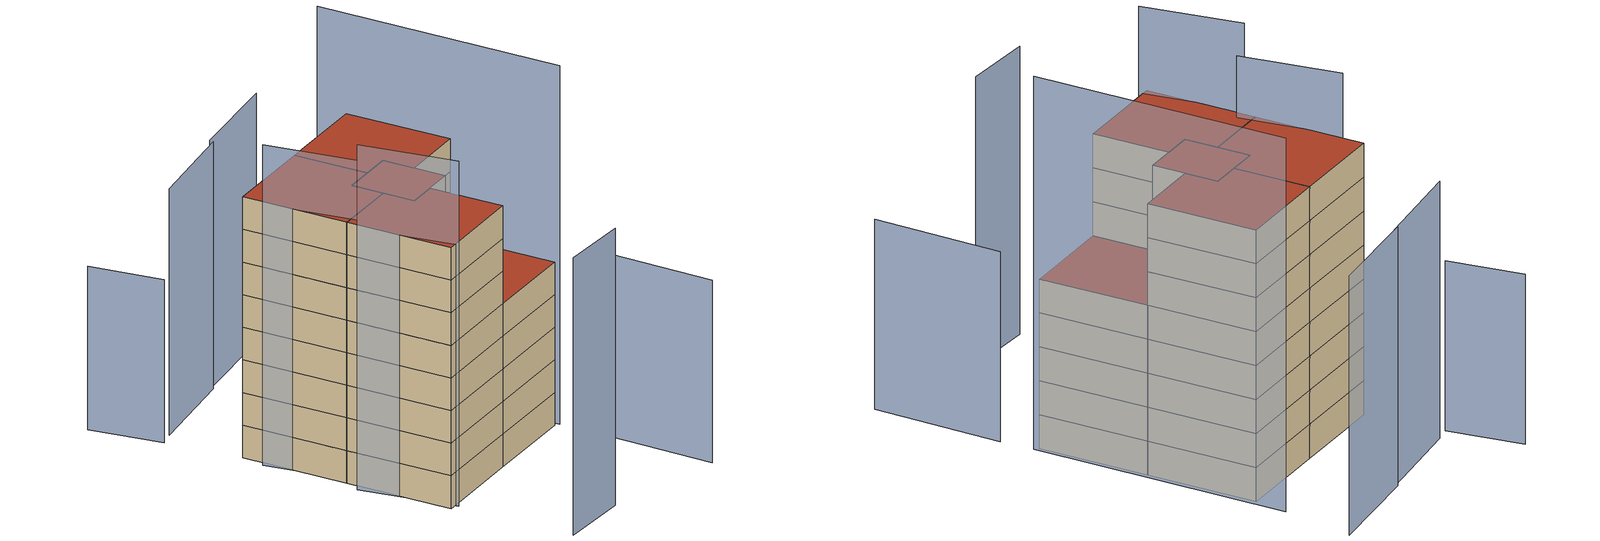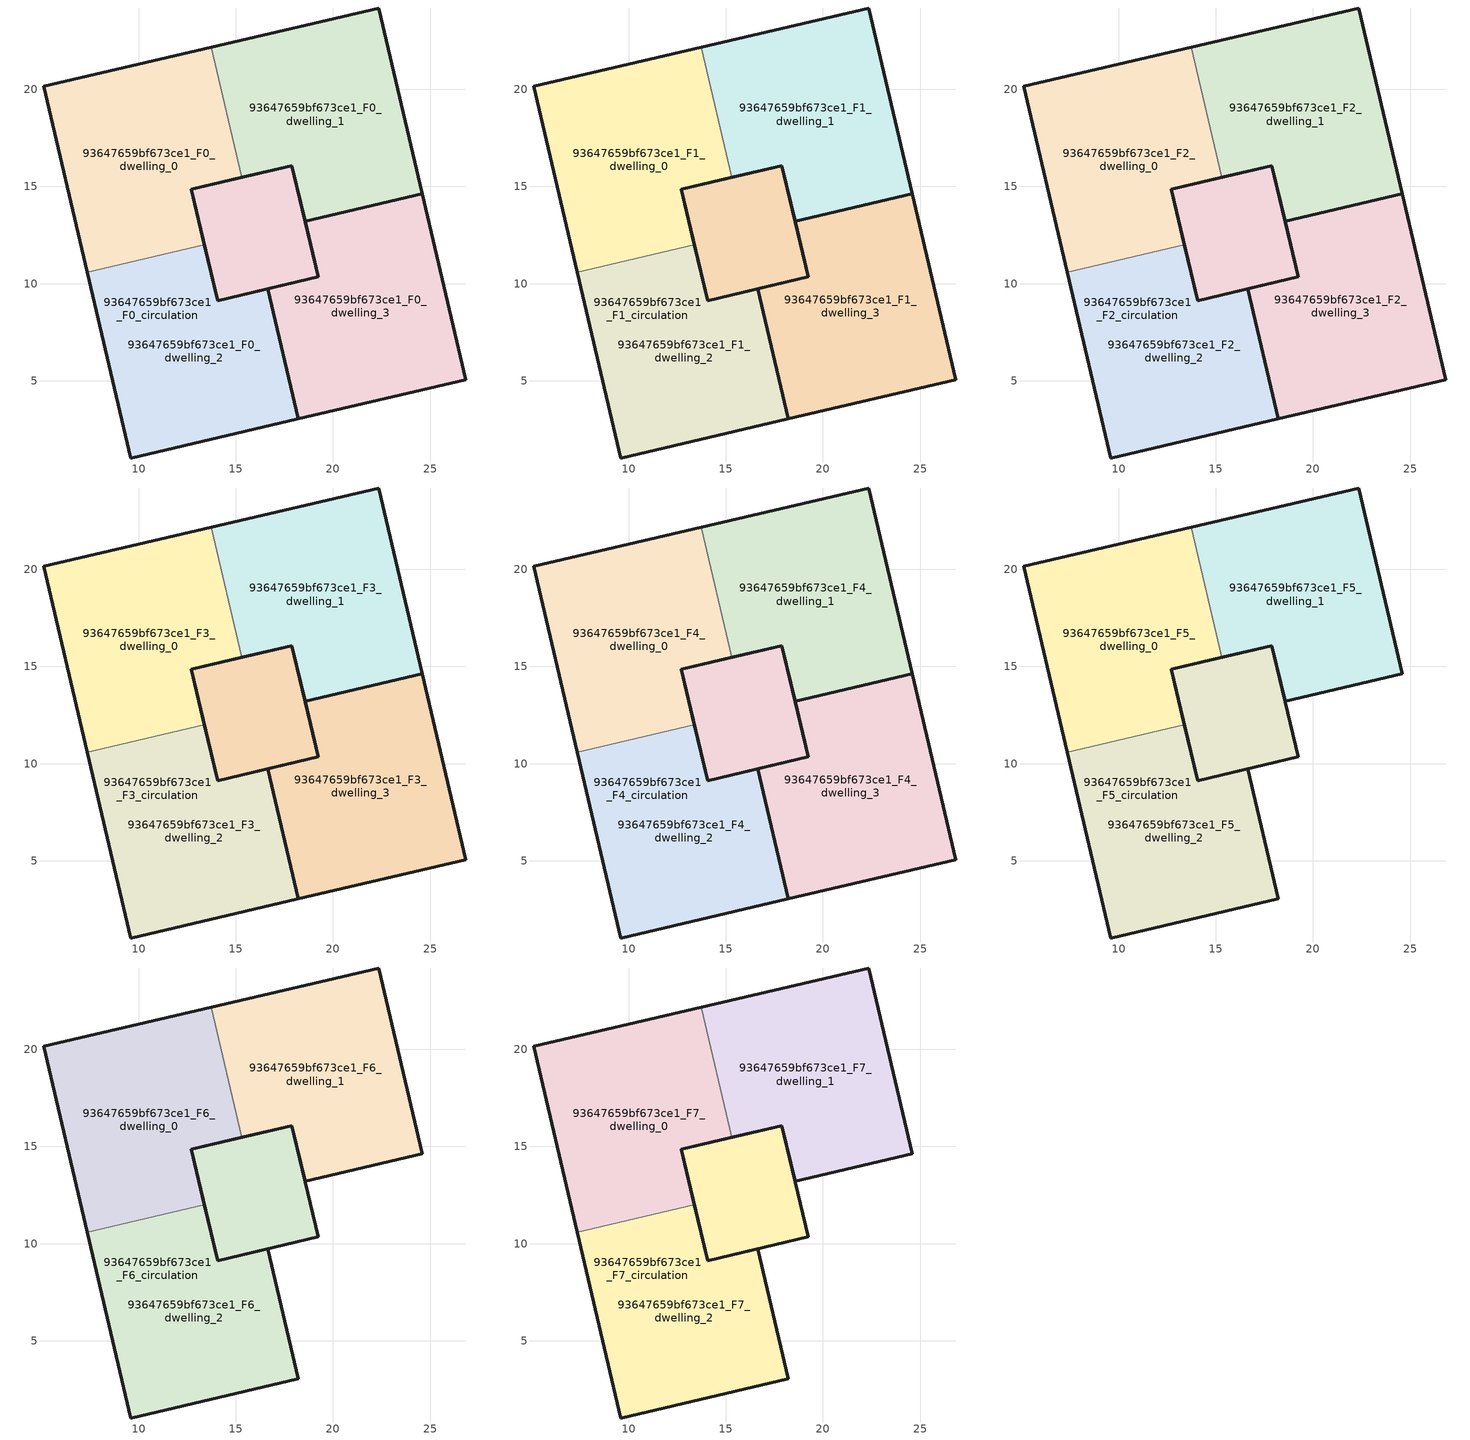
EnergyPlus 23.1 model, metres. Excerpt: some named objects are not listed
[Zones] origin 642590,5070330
93647659bf673ce1_F0_dwelling_0
 floor ground (EU_floor_Construction): 13.74,22.17 15.31,15.47 12.72,14.87 13.39,12 7.35,10.59 5.11,20.15 z0; 17.89,16.08 19.24,10.34 14.06,9.13 13.39,12 12.72,14.87 z0
 wall outside (EU_wall_Construction): 13.74,22.17 5.11,20.15 7.35,10.59 / 13.39,12 12.72,14.87 15.31,15.47 z0:3
 wall to 93647659bf673ce1_F0_dwelling_1 (EU_wall_Construction): 15.31,15.47 13.74,22.17 z0:3
 wall to 93647659bf673ce1_F0_dwelling_2 (EU_wall_Construction): 7.35,10.59 13.39,12 z0:3
93647659bf673ce1_F0_dwelling_1
 floor ground (EU_floor_Construction): 17.89,16.08 18.38,14.02 19.24,10.34 14.06,9.13 12.72,14.87 z0; 22.37,24.19 24.61,14.62 18.57,13.21 18.38,14.02 17.89,16.08 15.31,15.47 13.74,22.17 z0
 wall outside (EU_wall_Construction): 15.31,15.47 17.89,16.08 18.57,13.21 24.61,14.62 22.37,24.19 13.74,22.17 z0:3
93647659bf673ce1_F0_dwelling_2
 floor ground (EU_floor_Construction): 16.65,9.74 18.21,3.04 9.59,1.02 7.35,10.59 13.39,12 14.06,9.13 14.65,9.27 z0; 17.89,16.08 19.24,10.34 16.65,9.74 14.65,9.27 14.06,9.13 13.39,12 12.72,14.87 z0
 wall outside (EU_wall_Construction): 7.35,10.59 9.59,1.02 18.21,3.04 16.65,9.74 14.06,9.13 13.39,12 z0:3
93647659bf673ce1_F0_dwelling_3
 floor ground (EU_floor_Construction): 17.89,16.08 19.24,10.34 16.65,9.74 14.06,9.13 12.72,14.87 z0; 24.61,14.62 26.84,5.06 18.21,3.04 16.65,9.74 19.24,10.34 18.57,13.21 z0
 wall outside (EU_wall_Construction): 18.21,3.04 26.84,5.06 24.61,14.62 18.57,13.21 19.24,10.34 16.65,9.74 18.21,3.04 z0:3
93647659bf673ce1_F0_circulation
 floor ground (EU_floor_Construction): 17.89,16.08 18.38,14.02 18.57,13.21 19.24,10.34 16.65,9.74 14.65,9.27 14.06,9.13 13.39,12 12.72,14.87 15.31,15.47 z0; 13.74,22.17 15.31,15.47 12.72,14.87 13.39,12 7.35,10.59 5.11,20.15 z0; 22.37,24.19 24.61,14.62 18.57,13.21 18.38,14.02 17.89,16.08 15.31,15.47 13.74,22.17 z0; 16.65,9.74 18.21,3.04 9.59,1.02 7.35,10.59 13.39,12 14.06,9.13 14.65,9.27 z0; 24.61,14.62 26.84,5.06 18.21,3.04 16.65,9.74 19.24,10.34 18.57,13.21 z0
 wall outside (EU_wall_Construction): 14.06,9.13 19.24,10.34 17.89,16.08 12.72,14.87 14.06,9.13 z0:3
 roof outside (EU_floor_Construction): 19.24,10.34 18.57,13.21 18.38,14.02 17.89,16.08 15.31,15.47 12.72,14.87 13.39,12 14.06,9.13 14.65,9.27 14.85,9.32 16.65,9.74 z3
93647659bf673ce1_F1_dwelling_0
 floor outside (EU_floor_Construction): 13.74,22.17 15.31,15.47 12.72,14.87 13.39,12 7.35,10.59 5.11,20.15 z3
 floor to 93647659bf673ce1_F0_dwelling_0 (EU_floor_Construction): 17.89,16.08 19.24,10.34 14.06,9.13 13.39,12 12.72,14.87 z3
 wall outside (EU_wall_Construction): 13.74,22.17 5.11,20.15 7.35,10.59 / 13.39,12 12.72,14.87 15.31,15.47 z3:6
 wall to 93647659bf673ce1_F1_dwelling_1 (EU_wall_Construction): 15.31,15.47 13.74,22.17 z3:6
 wall to 93647659bf673ce1_F1_dwelling_2 (EU_wall_Construction): 7.35,10.59 13.39,12 z3:6
93647659bf673ce1_F1_dwelling_1
 floor to 93647659bf673ce1_F0_dwelling_1 (EU_floor_Construction): 19.24,10.34 18.45,13.69 18.24,14.59 17.89,16.08 12.72,14.87 14.06,9.13 z3; 24.61,14.62 22.37,24.19 13.74,22.17 15.31,15.47 17.89,16.08 18.38,14.02 18.57,13.21 z3
 wall outside (EU_wall_Construction): 15.31,15.47 17.89,16.08 18.57,13.21 24.61,14.62 22.37,24.19 13.74,22.17 z3:6
93647659bf673ce1_F1_dwelling_2
 floor to 93647659bf673ce1_F0_dwelling_2 (EU_floor_Construction): 16.65,9.74 18.21,3.04 9.59,1.02 7.35,10.59 13.39,12 14.06,9.13 14.65,9.27 z3; 17.89,16.08 19.24,10.34 16.65,9.74 14.06,9.13 13.39,12 12.72,14.87 z3
 wall outside (EU_wall_Construction): 7.35,10.59 9.59,1.02 18.21,3.04 16.65,9.74 14.06,9.13 13.39,12 z3:6
93647659bf673ce1_F1_dwelling_3
 floor to 93647659bf673ce1_F0_dwelling_3 (EU_floor_Construction): 24.61,14.62 26.84,5.06 18.21,3.04 16.65,9.74 19.24,10.34 18.57,13.21 z3; 17.89,16.08 19.24,10.34 16.65,9.74 14.06,9.13 12.72,14.87 z3
 wall outside (EU_wall_Construction): 18.21,3.04 26.84,5.06 24.61,14.62 18.57,13.21 19.24,10.34 16.65,9.74 18.21,3.04 z3:6
93647659bf673ce1_F1_circulation
 floor outside (EU_floor_Construction): 17.89,16.08 18.38,14.02 18.57,13.21 19.24,10.34 16.65,9.74 14.65,9.27 14.06,9.13 13.39,12 12.72,14.87 15.31,15.47 z3; 16.65,9.74 18.21,3.04 9.59,1.02 7.35,10.59 13.39,12 14.06,9.13 14.65,9.27 z3; 22.37,24.19 24.61,14.62 18.57,13.21 18.38,14.02 17.89,16.08 15.31,15.47 13.74,22.17 z3; 24.61,14.62 26.84,5.06 18.21,3.04 16.65,9.74 19.24,10.34 18.57,13.21 z3
 floor to 93647659bf673ce1_F0_circulation (EU_floor_Construction): 13.74,22.17 15.31,15.47 12.72,14.87 13.39,12 7.35,10.59 5.11,20.15 z3
 wall outside (EU_wall_Construction): 14.06,9.13 19.24,10.34 17.89,16.08 12.72,14.87 14.06,9.13 z3:6
 roof outside (EU_floor_Construction): 19.24,10.34 18.57,13.21 18.38,14.02 17.89,16.08 15.31,15.47 12.72,14.87 13.39,12 14.06,9.13 14.65,9.27 14.85,9.32 16.65,9.74 z6
93647659bf673ce1_F2_dwelling_0
 floor outside (EU_floor_Construction): 13.74,22.17 15.31,15.47 12.72,14.87 13.39,12 7.35,10.59 5.11,20.15 z6
 floor to 93647659bf673ce1_F1_dwelling_0 (EU_floor_Construction): 17.89,16.08 19.24,10.34 14.06,9.13 13.39,12 12.72,14.87 z6
 wall outside (EU_wall_Construction): 13.74,22.17 5.11,20.15 7.35,10.59 / 13.39,12 12.72,14.87 15.31,15.47 z6:9
 wall to 93647659bf673ce1_F2_dwelling_1 (EU_wall_Construction): 15.31,15.47 13.74,22.17 z6:9
 wall to 93647659bf673ce1_F2_dwelling_2 (EU_wall_Construction): 7.35,10.59 13.39,12 z6:9
93647659bf673ce1_F2_dwelling_1
 floor to 93647659bf673ce1_F1_dwelling_1 (EU_floor_Construction): 19.24,10.34 18.45,13.69 18.24,14.59 17.89,16.08 12.72,14.87 14.06,9.13 z6; 24.61,14.62 22.37,24.19 13.74,22.17 15.31,15.47 17.89,16.08 18.38,14.02 18.57,13.21 z6
 wall outside (EU_wall_Construction): 15.31,15.47 17.89,16.08 18.57,13.21 24.61,14.62 22.37,24.19 13.74,22.17 z6:9
93647659bf673ce1_F2_dwelling_2
 floor to 93647659bf673ce1_F1_dwelling_2 (EU_floor_Construction): 16.65,9.74 18.21,3.04 9.59,1.02 7.35,10.59 13.39,12 14.06,9.13 14.65,9.27 z6; 17.89,16.08 19.24,10.34 16.65,9.74 14.06,9.13 13.39,12 12.72,14.87 z6
 wall outside (EU_wall_Construction): 7.35,10.59 9.59,1.02 18.21,3.04 16.65,9.74 14.06,9.13 13.39,12 z6:9
93647659bf673ce1_F2_dwelling_3
 floor to 93647659bf673ce1_F1_dwelling_3 (EU_floor_Construction): 24.61,14.62 26.84,5.06 18.21,3.04 16.65,9.74 19.24,10.34 18.57,13.21 z6; 17.89,16.08 19.24,10.34 16.65,9.74 14.06,9.13 12.72,14.87 z6
 wall outside (EU_wall_Construction): 18.21,3.04 26.84,5.06 24.61,14.62 18.57,13.21 19.24,10.34 16.65,9.74 18.21,3.04 z6:9
93647659bf673ce1_F2_circulation
 floor outside (EU_floor_Construction): 17.89,16.08 18.38,14.02 18.57,13.21 19.24,10.34 16.65,9.74 14.65,9.27 14.06,9.13 13.39,12 12.72,14.87 15.31,15.47 z6; 16.65,9.74 18.21,3.04 9.59,1.02 7.35,10.59 13.39,12 14.06,9.13 14.65,9.27 z6; 22.37,24.19 24.61,14.62 18.57,13.21 18.38,14.02 17.89,16.08 15.31,15.47 13.74,22.17 z6; 24.61,14.62 26.84,5.06 18.21,3.04 16.65,9.74 19.24,10.34 18.57,13.21 z6
 floor to 93647659bf673ce1_F1_circulation (EU_floor_Construction): 13.74,22.17 15.31,15.47 12.72,14.87 13.39,12 7.35,10.59 5.11,20.15 z6
 wall outside (EU_wall_Construction): 14.06,9.13 19.24,10.34 17.89,16.08 12.72,14.87 14.06,9.13 z6:9
 roof outside (EU_floor_Construction): 19.24,10.34 18.57,13.21 18.38,14.02 17.89,16.08 15.31,15.47 12.72,14.87 13.39,12 14.06,9.13 14.65,9.27 14.85,9.32 16.65,9.74 z9
93647659bf673ce1_F3_dwelling_0
 floor outside (EU_floor_Construction): 13.74,22.17 15.31,15.47 12.72,14.87 13.39,12 7.35,10.59 5.11,20.15 z9
 floor to 93647659bf673ce1_F2_dwelling_0 (EU_floor_Construction): 17.89,16.08 19.24,10.34 14.06,9.13 13.39,12 12.72,14.87 z9
 wall outside (EU_wall_Construction): 13.74,22.17 5.11,20.15 7.35,10.59 / 13.39,12 12.72,14.87 15.31,15.47 z9:12
 wall to 93647659bf673ce1_F3_dwelling_1 (EU_wall_Construction): 15.31,15.47 13.74,22.17 z9:12
 wall to 93647659bf673ce1_F3_dwelling_2 (EU_wall_Construction): 7.35,10.59 13.39,12 z9:12
93647659bf673ce1_F3_dwelling_1
 floor to 93647659bf673ce1_F2_dwelling_1 (EU_floor_Construction): 19.24,10.34 18.45,13.69 18.24,14.59 17.89,16.08 12.72,14.87 14.06,9.13 z9; 24.61,14.62 22.37,24.19 13.74,22.17 15.31,15.47 17.89,16.08 18.38,14.02 18.57,13.21 z9
 wall outside (EU_wall_Construction): 15.31,15.47 17.89,16.08 18.57,13.21 24.61,14.62 22.37,24.19 13.74,22.17 z9:12
93647659bf673ce1_F3_dwelling_2
 floor to 93647659bf673ce1_F2_dwelling_2 (EU_floor_Construction): 16.65,9.74 18.21,3.04 9.59,1.02 7.35,10.59 13.39,12 14.06,9.13 14.65,9.27 z9; 17.89,16.08 19.24,10.34 16.65,9.74 14.06,9.13 13.39,12 12.72,14.87 z9
 wall outside (EU_wall_Construction): 7.35,10.59 9.59,1.02 18.21,3.04 16.65,9.74 14.06,9.13 13.39,12 z9:12
93647659bf673ce1_F3_dwelling_3
 floor to 93647659bf673ce1_F2_dwelling_3 (EU_floor_Construction): 24.61,14.62 26.84,5.06 18.21,3.04 16.65,9.74 19.24,10.34 18.57,13.21 z9; 17.89,16.08 19.24,10.34 16.65,9.74 14.06,9.13 12.72,14.87 z9
 wall outside (EU_wall_Construction): 18.21,3.04 26.84,5.06 24.61,14.62 18.57,13.21 19.24,10.34 16.65,9.74 18.21,3.04 z9:12
93647659bf673ce1_F3_circulation
 floor outside (EU_floor_Construction): 17.89,16.08 18.38,14.02 18.57,13.21 19.24,10.34 16.65,9.74 14.65,9.27 14.06,9.13 13.39,12 12.72,14.87 15.31,15.47 z9; 16.65,9.74 18.21,3.04 9.59,1.02 7.35,10.59 13.39,12 14.06,9.13 14.65,9.27 z9; 22.37,24.19 24.61,14.62 18.57,13.21 18.38,14.02 17.89,16.08 15.31,15.47 13.74,22.17 z9; 24.61,14.62 26.84,5.06 18.21,3.04 16.65,9.74 19.24,10.34 18.57,13.21 z9
 floor to 93647659bf673ce1_F2_circulation (EU_floor_Construction): 13.74,22.17 15.31,15.47 12.72,14.87 13.39,12 7.35,10.59 5.11,20.15 z9
 wall outside (EU_wall_Construction): 14.06,9.13 19.24,10.34 17.89,16.08 12.72,14.87 14.06,9.13 z9:12
 roof outside (EU_floor_Construction): 19.24,10.34 18.57,13.21 18.38,14.02 17.89,16.08 15.31,15.47 12.72,14.87 13.39,12 14.06,9.13 14.65,9.27 14.85,9.32 16.65,9.74 z12
93647659bf673ce1_F4_dwelling_0
 floor outside (EU_floor_Construction): 13.74,22.17 15.31,15.47 12.72,14.87 13.39,12 7.35,10.59 5.11,20.15 z12
 floor to 93647659bf673ce1_F3_dwelling_0 (EU_floor_Construction): 17.89,16.08 19.24,10.34 14.06,9.13 13.39,12 12.72,14.87 z12
 wall outside (EU_wall_Construction): 13.74,22.17 5.11,20.15 7.35,10.59 / 13.39,12 12.72,14.87 15.31,15.47 z12:15
 wall to 93647659bf673ce1_F4_dwelling_1 (EU_wall_Construction): 15.31,15.47 13.74,22.17 z12:15
 wall to 93647659bf673ce1_F4_dwelling_2 (EU_wall_Construction): 7.35,10.59 13.39,12 z12:15
93647659bf673ce1_F4_dwelling_1
 floor to 93647659bf673ce1_F3_dwelling_1 (EU_floor_Construction): 19.24,10.34 18.45,13.69 18.24,14.59 17.89,16.08 12.72,14.87 14.06,9.13 z12; 24.61,14.62 22.37,24.19 13.74,22.17 15.31,15.47 17.89,16.08 18.38,14.02 18.57,13.21 z12
 wall outside (EU_wall_Construction): 15.31,15.47 17.89,16.08 18.57,13.21 24.61,14.62 22.37,24.19 13.74,22.17 z12:15
93647659bf673ce1_F4_dwelling_2
 floor to 93647659bf673ce1_F3_dwelling_2 (EU_floor_Construction): 16.65,9.74 18.21,3.04 9.59,1.02 7.35,10.59 13.39,12 14.06,9.13 14.65,9.27 z12; 17.89,16.08 19.24,10.34 16.65,9.74 14.06,9.13 13.39,12 12.72,14.87 z12
 wall outside (EU_wall_Construction): 7.35,10.59 9.59,1.02 18.21,3.04 16.65,9.74 14.06,9.13 13.39,12 z12:15
93647659bf673ce1_F4_dwelling_3
 floor to 93647659bf673ce1_F3_dwelling_3 (EU_floor_Construction): 24.61,14.62 26.84,5.06 18.21,3.04 16.65,9.74 19.24,10.34 18.57,13.21 z12; 17.89,16.08 19.24,10.34 16.65,9.74 14.06,9.13 12.72,14.87 z12
 wall outside (EU_wall_Construction): 18.21,3.04 26.84,5.06 24.61,14.62 18.57,13.21 19.24,10.34 16.65,9.74 18.21,3.04 z12:15
 roof outside (EU_roof_Construction): 26.84,5.06 24.61,14.62 18.57,13.21 19.24,10.34 16.65,9.74 18.21,3.04 z15; 19.24,10.34 17.89,16.08 12.72,14.87 14.06,9.13 16.65,9.74 z15
93647659bf673ce1_F4_circulation
 floor outside (EU_floor_Construction): 17.89,16.08 18.38,14.02 18.57,13.21 19.24,10.34 16.65,9.74 14.65,9.27 14.06,9.13 13.39,12 12.72,14.87 15.31,15.47 z12; 16.65,9.74 18.21,3.04 9.59,1.02 7.35,10.59 13.39,12 14.06,9.13 14.65,9.27 z12; 22.37,24.19 24.61,14.62 18.57,13.21 18.38,14.02 17.89,16.08 15.31,15.47 13.74,22.17 z12; 24.61,14.62 26.84,5.06 18.21,3.04 16.65,9.74 19.24,10.34 18.57,13.21 z12
 floor to 93647659bf673ce1_F3_circulation (EU_floor_Construction): 13.74,22.17 15.31,15.47 12.72,14.87 13.39,12 7.35,10.59 5.11,20.15 z12
 wall outside (EU_wall_Construction): 14.06,9.13 19.24,10.34 17.89,16.08 12.72,14.87 14.06,9.13 z12:15
 roof outside (EU_floor_Construction): 19.24,10.34 18.57,13.21 18.38,14.02 17.89,16.08 15.31,15.47 12.72,14.87 13.39,12 14.06,9.13 14.65,9.27 14.85,9.32 16.65,9.74 z15; 26.84,5.06 24.61,14.62 18.57,13.21 19.24,10.34 16.65,9.74 18.21,3.04 z15
93647659bf673ce1_F5_dwelling_0
 floor outside (EU_floor_Construction): 13.74,22.17 15.31,15.47 12.72,14.87 13.39,12 7.35,10.59 5.11,20.15 z15
 floor to 93647659bf673ce1_F4_dwelling_0 (EU_floor_Construction): 17.89,16.08 19.24,10.34 14.06,9.13 13.39,12 12.72,14.87 z15
 wall outside (EU_wall_Construction): 13.74,22.17 5.11,20.15 7.35,10.59 / 13.39,12 12.72,14.87 15.31,15.47 z15:18
 wall to 93647659bf673ce1_F5_dwelling_1 (EU_wall_Construction): 15.31,15.47 13.74,22.17 z15:18
 wall to 93647659bf673ce1_F5_dwelling_2 (EU_wall_Construction): 7.35,10.59 13.39,12 z15:18
93647659bf673ce1_F5_dwelling_1
 floor to 93647659bf673ce1_F4_dwelling_1 (EU_floor_Construction): 19.24,10.34 18.45,13.69 18.24,14.59 17.89,16.08 12.72,14.87 14.06,9.13 z15; 24.61,14.62 22.37,24.19 13.74,22.17 15.31,15.47 17.89,16.08 18.38,14.02 18.57,13.21 z15
 wall outside (EU_wall_Construction): 15.31,15.47 17.89,16.08 18.57,13.21 24.61,14.62 22.37,24.19 13.74,22.17 z15:18
93647659bf673ce1_F5_dwelling_2
 floor to 93647659bf673ce1_F4_dwelling_2 (EU_floor_Construction): 16.65,9.74 18.21,3.04 9.59,1.02 7.35,10.59 13.39,12 14.06,9.13 14.65,9.27 z15; 17.89,16.08 19.24,10.34 16.65,9.74 14.06,9.13 13.39,12 12.72,14.87 z15
 wall outside (EU_wall_Construction): 7.35,10.59 9.59,1.02 18.21,3.04 16.65,9.74 14.06,9.13 13.39,12 z15:18
93647659bf673ce1_F5_circulation
 floor outside (EU_floor_Construction): 17.89,16.08 18.38,14.02 18.57,13.21 19.24,10.34 16.65,9.74 14.65,9.27 14.06,9.13 13.39,12 12.72,14.87 15.31,15.47 z15; 16.65,9.74 18.21,3.04 9.59,1.02 7.35,10.59 13.39,12 14.06,9.13 14.65,9.27 z15; 22.37,24.19 24.61,14.62 18.57,13.21 18.38,14.02 17.89,16.08 15.31,15.47 13.74,22.17 z15
 floor to 93647659bf673ce1_F4_circulation (EU_floor_Construction): 13.74,22.17 15.31,15.47 12.72,14.87 13.39,12 7.35,10.59 5.11,20.15 z15
 wall outside (EU_wall_Construction): 14.06,9.13 19.24,10.34 17.89,16.08 12.72,14.87 14.06,9.13 z15:18
 roof outside (EU_floor_Construction): 19.24,10.34 18.57,13.21 18.38,14.02 17.89,16.08 15.31,15.47 12.72,14.87 13.39,12 14.06,9.13 14.65,9.27 14.85,9.32 16.65,9.74 z18; 18.21,3.04 16.65,9.74 14.85,9.32 14.65,9.27 14.06,9.13 13.39,12 7.35,10.59 9.59,1.02 z18
93647659bf673ce1_F6_dwelling_0
 floor outside (EU_floor_Construction): 13.74,22.17 15.31,15.47 12.72,14.87 13.39,12 7.35,10.59 5.11,20.15 z18
 floor to 93647659bf673ce1_F5_dwelling_0 (EU_floor_Construction): 17.89,16.08 19.24,10.34 14.06,9.13 13.39,12 12.72,14.87 z18
 wall outside (EU_wall_Construction): 13.74,22.17 5.11,20.15 7.35,10.59 / 13.39,12 12.72,14.87 15.31,15.47 z18:21
 wall to 93647659bf673ce1_F6_dwelling_1 (EU_wall_Construction): 15.31,15.47 13.74,22.17 z18:21
 wall to 93647659bf673ce1_F6_dwelling_2 (EU_wall_Construction): 7.35,10.59 13.39,12 z18:21
93647659bf673ce1_F6_dwelling_1
 floor to 93647659bf673ce1_F5_dwelling_1 (EU_floor_Construction): 19.24,10.34 18.45,13.69 18.24,14.59 17.89,16.08 12.72,14.87 14.06,9.13 z18; 24.61,14.62 22.37,24.19 13.74,22.17 15.31,15.47 17.89,16.08 18.38,14.02 18.57,13.21 z18
 wall outside (EU_wall_Construction): 15.31,15.47 17.89,16.08 18.57,13.21 24.61,14.62 22.37,24.19 13.74,22.17 z18:21
93647659bf673ce1_F6_dwelling_2
 floor to 93647659bf673ce1_F5_dwelling_2 (EU_floor_Construction): 16.65,9.74 18.21,3.04 9.59,1.02 7.35,10.59 13.39,12 14.06,9.13 14.65,9.27 z18; 17.89,16.08 19.24,10.34 16.65,9.74 14.06,9.13 13.39,12 12.72,14.87 z18
 wall outside (EU_wall_Construction): 7.35,10.59 9.59,1.02 18.21,3.04 16.65,9.74 14.06,9.13 13.39,12 z18:21
93647659bf673ce1_F6_circulation
 floor outside (EU_floor_Construction): 17.89,16.08 18.38,14.02 18.57,13.21 19.24,10.34 16.65,9.74 14.65,9.27 14.06,9.13 13.39,12 12.72,14.87 15.31,15.47 z18; 16.65,9.74 18.21,3.04 9.59,1.02 7.35,10.59 13.39,12 14.06,9.13 14.65,9.27 z18; 22.37,24.19 24.61,14.62 18.57,13.21 18.38,14.02 17.89,16.08 15.31,15.47 13.74,22.17 z18
 floor to 93647659bf673ce1_F5_circulation (EU_floor_Construction): 13.74,22.17 15.31,15.47 12.72,14.87 13.39,12 7.35,10.59 5.11,20.15 z18
 wall outside (EU_wall_Construction): 14.06,9.13 19.24,10.34 17.89,16.08 12.72,14.87 14.06,9.13 z18:21
 roof outside (EU_floor_Construction): 19.24,10.34 18.57,13.21 18.38,14.02 17.89,16.08 15.31,15.47 12.72,14.87 13.39,12 14.06,9.13 14.65,9.27 14.85,9.32 16.65,9.74 z21; 18.21,3.04 16.65,9.74 14.85,9.32 14.65,9.27 14.06,9.13 13.39,12 7.35,10.59 9.59,1.02 z21
93647659bf673ce1_F7_dwelling_0
 floor outside (EU_floor_Construction): 13.74,22.17 15.31,15.47 12.72,14.87 13.39,12 7.35,10.59 5.11,20.15 z21
 floor to 93647659bf673ce1_F6_dwelling_0 (EU_floor_Construction): 17.89,16.08 19.24,10.34 14.06,9.13 13.39,12 12.72,14.87 z21
 wall outside (EU_wall_Construction): 13.74,22.17 5.11,20.15 7.35,10.59 / 13.39,12 12.72,14.87 15.31,15.47 z21:24
 wall to 93647659bf673ce1_F7_dwelling_1 (EU_wall_Construction): 15.31,15.47 13.74,22.17 z21:24
 wall to 93647659bf673ce1_F7_dwelling_2 (EU_wall_Construction): 7.35,10.59 13.39,12 z21:24
 roof outside (EU_roof_Construction): 19.24,10.34 17.89,16.08 12.72,14.87 13.39,12 14.06,9.13 z24; 13.39,12 12.72,14.87 15.31,15.47 13.74,22.17 5.11,20.15 7.35,10.59 z24
93647659bf673ce1_F7_dwelling_1
 floor to 93647659bf673ce1_F6_dwelling_1 (EU_floor_Construction): 19.24,10.34 18.45,13.69 18.24,14.59 17.89,16.08 12.72,14.87 14.06,9.13 z21; 24.61,14.62 22.37,24.19 13.74,22.17 15.31,15.47 17.89,16.08 18.38,14.02 18.57,13.21 z21
 wall outside (EU_wall_Construction): 15.31,15.47 17.89,16.08 18.57,13.21 24.61,14.62 22.37,24.19 13.74,22.17 z21:24
 roof outside (EU_roof_Construction): 24.61,14.62 22.37,24.19 13.74,22.17 15.31,15.47 17.89,16.08 18.38,14.02 18.57,13.21 z24; 19.24,10.34 18.38,14.02 17.89,16.08 12.72,14.87 14.06,9.13 z24
93647659bf673ce1_F7_dwelling_2
 floor to 93647659bf673ce1_F6_dwelling_2 (EU_floor_Construction): 16.65,9.74 18.21,3.04 9.59,1.02 7.35,10.59 13.39,12 14.06,9.13 14.65,9.27 z21; 17.89,16.08 19.24,10.34 16.65,9.74 14.06,9.13 13.39,12 12.72,14.87 z21
 wall outside (EU_wall_Construction): 7.35,10.59 9.59,1.02 18.21,3.04 16.65,9.74 14.06,9.13 13.39,12 z21:24
 roof outside (EU_roof_Construction): 19.24,10.34 17.89,16.08 12.72,14.87 13.39,12 14.06,9.13 14.65,9.27 16.65,9.74 z24; 18.21,3.04 16.65,9.74 14.65,9.27 14.06,9.13 13.39,12 7.35,10.59 9.59,1.02 z24
93647659bf673ce1_F7_circulation
 floor outside (EU_floor_Construction): 17.89,16.08 18.38,14.02 18.57,13.21 19.24,10.34 16.65,9.74 14.65,9.27 14.06,9.13 13.39,12 12.72,14.87 15.31,15.47 z21; 16.65,9.74 18.21,3.04 9.59,1.02 7.35,10.59 13.39,12 14.06,9.13 14.65,9.27 z21; 22.37,24.19 24.61,14.62 18.57,13.21 18.38,14.02 17.89,16.08 15.31,15.47 13.74,22.17 z21
 floor to 93647659bf673ce1_F6_circulation (EU_floor_Construction): 13.74,22.17 15.31,15.47 12.72,14.87 13.39,12 7.35,10.59 5.11,20.15 z21
 wall outside (EU_wall_Construction): 14.06,9.13 19.24,10.34 17.89,16.08 12.72,14.87 14.06,9.13 z21:24
 roof outside (EU_roof_Construction): 19.24,10.34 18.57,13.21 18.38,14.02 17.89,16.08 15.31,15.47 12.72,14.87 13.39,12 14.06,9.13 14.65,9.27 14.85,9.32 16.65,9.74 z24; 13.39,12 12.72,14.87 15.31,15.47 13.74,22.17 5.11,20.15 7.35,10.59 z24; 24.61,14.62 22.37,24.19 13.74,22.17 15.31,15.47 17.89,16.08 18.38,14.02 18.57,13.21 z24; 18.21,3.04 16.65,9.74 14.85,9.32 14.65,9.27 14.06,9.13 13.39,12 7.35,10.59 9.59,1.02 z24
shading: 30.32,-9.31 27.97,1.96 z0:16.8; 12.67,-9.76 19.09,-8.63 z0:25.5; 7.06,9.15 10.35,0.88 z0:31.7; 5.17,17.96 8.45,9.59 z0:29.5; 0.47,33.17 2.9,26.85 z0:15; 13.06,30.55 4.19,27.44 z0:22.7; 21.88,33.7 12.78,30.67 z0:22.9; 27.23,4.84 22.13,27.14 z0:33
[Building]
EU S2 Campaign: North Axis=0; Terrain=City; Solar Distribution=FullExterior
[Site:Location]
Lyon-Bron: Latitude=45.75; Longitude=5; Time Zone=1; Elevation=198
[SizingPeriod:WeatherFileDays]
AnnualSizingPeriod: Begin Month=1; Begin Day of Month=1; End Month=12; End Day of Month=31; Day of Week for Start Day=Monday; Use Weather File Daylight Saving Period=No; Use Weather File Rain and Snow Indicators=No
[MATERIAL]
EU_InternalMass_Material: Roughness=MediumRough; Thickness=0.1; Conductivity=1; Density=1800; Specific Heat=900; Thermal Absorptance=0.9; Solar Absorptance=0.7; Visible Absorptance=0.7
[MATERIAL:NOMASS] Roughness=MediumRough; Thermal Absorptance=0.9; Solar Absorptance=0.7; Visible Absorptance=0.7
Name | Thermal Resistance
EU_wall_NoMass | 0.776494
EU_roof_NoMass | 0.486893
EU_floor_NoMass | 0.421597
[CONSTRUCTION]
EU_wall_Construction: EU_wall_NoMass
EU_roof_Construction: EU_roof_NoMass
EU_floor_Construction: EU_floor_NoMass
EU_InternalMass_Construction: EU_InternalMass_Material
[ZONE] Type=1; Multiplier=1; Ceiling Height=autocalculate; Floor Area=autocalculate; Part of Total Floor Area=Yes
Name | Volume
93647659bf673ce1_F0_dwelling_0; 93647659bf673ce1_F1_dwelling_0; 93647659bf673ce1_F2_dwelling_0; 93647659bf673ce1_F3_dwelling_0; 93647659bf673ce1_F4_dwelling_0; 93647659bf673ce1_F5_dwelling_0; 93647659bf673ce1_F6_dwelling_0; 93647659bf673ce1_F7_dwelling_0 | 331.51
93647659bf673ce1_F0_dwelling_1; 93647659bf673ce1_F1_dwelling_1; 93647659bf673ce1_F2_dwelling_1; 93647659bf673ce1_F3_dwelling_1; 93647659bf673ce1_F4_dwelling_1; 93647659bf673ce1_F5_dwelling_1; 93647659bf673ce1_F6_dwelling_1; 93647659bf673ce1_F7_dwelling_1; 93647659bf673ce1_F1_dwelling_2; 93647659bf673ce1_F2_dwelling_2; 93647659bf673ce1_F3_dwelling_2; 93647659bf673ce1_F4_dwelling_2; 93647659bf673ce1_F5_dwelling_2; 93647659bf673ce1_F6_dwelling_2; 93647659bf673ce1_F7_dwelling_2 | 331.507
93647659bf673ce1_F0_dwelling_2 | 331.508
93647659bf673ce1_F0_dwelling_3; 93647659bf673ce1_F1_dwelling_3; 93647659bf673ce1_F2_dwelling_3; 93647659bf673ce1_F3_dwelling_3; 93647659bf673ce1_F4_dwelling_3 | 331.505
93647659bf673ce1_F0_circulation; 93647659bf673ce1_F1_circulation; 93647659bf673ce1_F2_circulation; 93647659bf673ce1_F3_circulation; 93647659bf673ce1_F4_circulation | 1044.12
93647659bf673ce1_F5_circulation; 93647659bf673ce1_F6_circulation; 93647659bf673ce1_F7_circulation | 806.58
[INTERNALMASS] Construction=EU_InternalMass_Construction
Name | Zone or ZoneList | Surface Area
93647659bf673ce1_F0_dwelling_0_EU_InternalMass | 93647659bf673ce1_F0_dwelling_0 | 79.1791
93647659bf673ce1_F0_dwelling_1_EU_InternalMass | 93647659bf673ce1_F0_dwelling_1 | 79.1791
93647659bf673ce1_F0_dwelling_2_EU_InternalMass | 93647659bf673ce1_F0_dwelling_2 | 79.1791
93647659bf673ce1_F0_dwelling_3_EU_InternalMass | 93647659bf673ce1_F0_dwelling_3 | 79.1791
93647659bf673ce1_F1_dwelling_0_EU_InternalMass | 93647659bf673ce1_F1_dwelling_0 | 79.1791
93647659bf673ce1_F1_dwelling_1_EU_InternalMass | 93647659bf673ce1_F1_dwelling_1 | 79.1791
93647659bf673ce1_F1_dwelling_2_EU_InternalMass | 93647659bf673ce1_F1_dwelling_2 | 79.1791
93647659bf673ce1_F1_dwelling_3_EU_InternalMass | 93647659bf673ce1_F1_dwelling_3 | 79.1791
93647659bf673ce1_F2_dwelling_0_EU_InternalMass | 93647659bf673ce1_F2_dwelling_0 | 79.1791
93647659bf673ce1_F2_dwelling_1_EU_InternalMass | 93647659bf673ce1_F2_dwelling_1 | 79.1791
93647659bf673ce1_F2_dwelling_2_EU_InternalMass | 93647659bf673ce1_F2_dwelling_2 | 79.1791
93647659bf673ce1_F2_dwelling_3_EU_InternalMass | 93647659bf673ce1_F2_dwelling_3 | 79.1791
93647659bf673ce1_F3_dwelling_0_EU_InternalMass | 93647659bf673ce1_F3_dwelling_0 | 79.1791
93647659bf673ce1_F3_dwelling_1_EU_InternalMass | 93647659bf673ce1_F3_dwelling_1 | 79.1791
93647659bf673ce1_F3_dwelling_2_EU_InternalMass | 93647659bf673ce1_F3_dwelling_2 | 79.1791
93647659bf673ce1_F3_dwelling_3_EU_InternalMass | 93647659bf673ce1_F3_dwelling_3 | 79.1791
93647659bf673ce1_F4_dwelling_0_EU_InternalMass | 93647659bf673ce1_F4_dwelling_0 | 79.1791
93647659bf673ce1_F4_dwelling_1_EU_InternalMass | 93647659bf673ce1_F4_dwelling_1 | 79.1791
93647659bf673ce1_F4_dwelling_2_EU_InternalMass | 93647659bf673ce1_F4_dwelling_2 | 79.1791
93647659bf673ce1_F4_dwelling_3_EU_InternalMass | 93647659bf673ce1_F4_dwelling_3 | 79.1791
93647659bf673ce1_F5_dwelling_0_EU_InternalMass | 93647659bf673ce1_F5_dwelling_0 | 158.358
93647659bf673ce1_F5_dwelling_1_EU_InternalMass | 93647659bf673ce1_F5_dwelling_1 | 79.1791
93647659bf673ce1_F5_dwelling_2_EU_InternalMass | 93647659bf673ce1_F5_dwelling_2 | 79.1791
93647659bf673ce1_F6_dwelling_0_EU_InternalMass | 93647659bf673ce1_F6_dwelling_0 | 158.358
93647659bf673ce1_F6_dwelling_1_EU_InternalMass | 93647659bf673ce1_F6_dwelling_1 | 79.1791
93647659bf673ce1_F6_dwelling_2_EU_InternalMass | 93647659bf673ce1_F6_dwelling_2 | 79.1791
93647659bf673ce1_F7_dwelling_0_EU_InternalMass | 93647659bf673ce1_F7_dwelling_0 | 158.358
93647659bf673ce1_F7_dwelling_1_EU_InternalMass | 93647659bf673ce1_F7_dwelling_1 | 79.1791
93647659bf673ce1_F7_dwelling_2_EU_InternalMass | 93647659bf673ce1_F7_dwelling_2 | 79.1791
[OTHEREQUIPMENT] Fuel Type=Electricity; Design Level Calculation Method=Watts/Area; Power per Zone Floor Area=1; Fraction Latent=0; Fraction Radiant=0; Fraction Lost=0; Carbon Dioxide Generation Rate=0; EndUse Subcategory=EU_Step8_InternalGains
Name | Zone or ZoneList or Space or SpaceList | Schedule
EU_Step8_InternalGain_93647659bf673ce1_F0_dwelling_0_f000 | 93647659bf673ce1_F0_dwelling_0 | EU_Step8_GainSchedule_93647659bf673ce1_F0_dwelling_0_f000
EU_Step8_InternalGain_93647659bf673ce1_F0_dwelling_1_f000 | 93647659bf673ce1_F0_dwelling_1 | EU_Step8_GainSchedule_93647659bf673ce1_F0_dwelling_1_f000
EU_Step8_InternalGain_93647659bf673ce1_F0_dwelling_2_f000 | 93647659bf673ce1_F0_dwelling_2 | EU_Step8_GainSchedule_93647659bf673ce1_F0_dwelling_2_f000
EU_Step8_InternalGain_93647659bf673ce1_F0_dwelling_3_f000 | 93647659bf673ce1_F0_dwelling_3 | EU_Step8_GainSchedule_93647659bf673ce1_F0_dwelling_3_f000
EU_Step8_InternalGain_93647659bf673ce1_F1_dwelling_0_f000 | 93647659bf673ce1_F1_dwelling_0 | EU_Step8_GainSchedule_93647659bf673ce1_F1_dwelling_0_f000
EU_Step8_InternalGain_93647659bf673ce1_F1_dwelling_1_f000 | 93647659bf673ce1_F1_dwelling_1 | EU_Step8_GainSchedule_93647659bf673ce1_F1_dwelling_1_f000
EU_Step8_InternalGain_93647659bf673ce1_F1_dwelling_2_f000 | 93647659bf673ce1_F1_dwelling_2 | EU_Step8_GainSchedule_93647659bf673ce1_F1_dwelling_2_f000
EU_Step8_InternalGain_93647659bf673ce1_F1_dwelling_3_f000 | 93647659bf673ce1_F1_dwelling_3 | EU_Step8_GainSchedule_93647659bf673ce1_F1_dwelling_3_f000
EU_Step8_InternalGain_93647659bf673ce1_F2_dwelling_0_f000 | 93647659bf673ce1_F2_dwelling_0 | EU_Step8_GainSchedule_93647659bf673ce1_F2_dwelling_0_f000
EU_Step8_InternalGain_93647659bf673ce1_F2_dwelling_1_f000 | 93647659bf673ce1_F2_dwelling_1 | EU_Step8_GainSchedule_93647659bf673ce1_F2_dwelling_1_f000
EU_Step8_InternalGain_93647659bf673ce1_F2_dwelling_2_f000 | 93647659bf673ce1_F2_dwelling_2 | EU_Step8_GainSchedule_93647659bf673ce1_F2_dwelling_2_f000
EU_Step8_InternalGain_93647659bf673ce1_F2_dwelling_3_f000 | 93647659bf673ce1_F2_dwelling_3 | EU_Step8_GainSchedule_93647659bf673ce1_F2_dwelling_3_f000
EU_Step8_InternalGain_93647659bf673ce1_F3_dwelling_0_f000 | 93647659bf673ce1_F3_dwelling_0 | EU_Step8_GainSchedule_93647659bf673ce1_F3_dwelling_0_f000
EU_Step8_InternalGain_93647659bf673ce1_F3_dwelling_1_f000 | 93647659bf673ce1_F3_dwelling_1 | EU_Step8_GainSchedule_93647659bf673ce1_F3_dwelling_1_f000
EU_Step8_InternalGain_93647659bf673ce1_F3_dwelling_2_f000 | 93647659bf673ce1_F3_dwelling_2 | EU_Step8_GainSchedule_93647659bf673ce1_F3_dwelling_2_f000
EU_Step8_InternalGain_93647659bf673ce1_F3_dwelling_3_f000 | 93647659bf673ce1_F3_dwelling_3 | EU_Step8_GainSchedule_93647659bf673ce1_F3_dwelling_3_f000
EU_Step8_InternalGain_93647659bf673ce1_F4_dwelling_0_f000 | 93647659bf673ce1_F4_dwelling_0 | EU_Step8_GainSchedule_93647659bf673ce1_F4_dwelling_0_f000
EU_Step8_InternalGain_93647659bf673ce1_F4_dwelling_1_f000 | 93647659bf673ce1_F4_dwelling_1 | EU_Step8_GainSchedule_93647659bf673ce1_F4_dwelling_1_f000
EU_Step8_InternalGain_93647659bf673ce1_F4_dwelling_2_f000 | 93647659bf673ce1_F4_dwelling_2 | EU_Step8_GainSchedule_93647659bf673ce1_F4_dwelling_2_f000
EU_Step8_InternalGain_93647659bf673ce1_F4_dwelling_3_f000 | 93647659bf673ce1_F4_dwelling_3 | EU_Step8_GainSchedule_93647659bf673ce1_F4_dwelling_3_f000
EU_Step8_InternalGain_93647659bf673ce1_F5_dwelling_0_f000 | 93647659bf673ce1_F5_dwelling_0 | EU_Step8_GainSchedule_93647659bf673ce1_F5_dwelling_0_f000
EU_Step8_InternalGain_93647659bf673ce1_F5_dwelling_1_f000 | 93647659bf673ce1_F5_dwelling_1 | EU_Step8_GainSchedule_93647659bf673ce1_F5_dwelling_1_f000
EU_Step8_InternalGain_93647659bf673ce1_F5_dwelling_2_f000 | 93647659bf673ce1_F5_dwelling_2 | EU_Step8_GainSchedule_93647659bf673ce1_F5_dwelling_2_f000
EU_Step8_InternalGain_93647659bf673ce1_F6_dwelling_0_f000 | 93647659bf673ce1_F6_dwelling_0 | EU_Step8_GainSchedule_93647659bf673ce1_F6_dwelling_0_f000
EU_Step8_InternalGain_93647659bf673ce1_F6_dwelling_1_f000 | 93647659bf673ce1_F6_dwelling_1 | EU_Step8_GainSchedule_93647659bf673ce1_F6_dwelling_1_f000
EU_Step8_InternalGain_93647659bf673ce1_F6_dwelling_2_f000 | 93647659bf673ce1_F6_dwelling_2 | EU_Step8_GainSchedule_93647659bf673ce1_F6_dwelling_2_f000
EU_Step8_InternalGain_93647659bf673ce1_F7_dwelling_0_f000 | 93647659bf673ce1_F7_dwelling_0 | EU_Step8_GainSchedule_93647659bf673ce1_F7_dwelling_0_f000
EU_Step8_InternalGain_93647659bf673ce1_F7_dwelling_1_f000 | 93647659bf673ce1_F7_dwelling_1 | EU_Step8_GainSchedule_93647659bf673ce1_F7_dwelling_1_f000
EU_Step8_InternalGain_93647659bf673ce1_F7_dwelling_2_f000 | 93647659bf673ce1_F7_dwelling_2 | EU_Step8_GainSchedule_93647659bf673ce1_F7_dwelling_2_f000
[ZONEINFILTRATION:DESIGNFLOWRATE] Schedule=EU_AlwaysOn; Design Flow Rate Calculation Method=Flow/Area; Flow Rate per Floor Area=0.0005; Constant Term Coefficient=1; Temperature Term Coefficient=0; Velocity Term Coefficient=0; Velocity Squared Term Coefficient=0
Name | Zone or ZoneList or Space or SpaceList
EU_Circulation_Infiltration_93647659bf673ce1_F0_circulation | 93647659bf673ce1_F0_circulation
EU_Circulation_Infiltration_93647659bf673ce1_F1_circulation | 93647659bf673ce1_F1_circulation
EU_Circulation_Infiltration_93647659bf673ce1_F2_circulation | 93647659bf673ce1_F2_circulation
EU_Circulation_Infiltration_93647659bf673ce1_F3_circulation | 93647659bf673ce1_F3_circulation
EU_Circulation_Infiltration_93647659bf673ce1_F4_circulation | 93647659bf673ce1_F4_circulation
EU_Circulation_Infiltration_93647659bf673ce1_F5_circulation | 93647659bf673ce1_F5_circulation
EU_Circulation_Infiltration_93647659bf673ce1_F6_circulation | 93647659bf673ce1_F6_circulation
EU_Circulation_Infiltration_93647659bf673ce1_F7_circulation | 93647659bf673ce1_F7_circulation
[ZONEVENTILATION:DESIGNFLOWRATE] Schedule=EU_AlwaysOn; Design Flow Rate Calculation Method=AirChanges/Hour; Air Changes per Hour=0.693814; Ventilation Type=Natural; Fan Pressure Rise=0; Fan Total Efficiency=1; Constant Term Coefficient=1; Temperature Term Coefficient=0; Velocity Term Coefficient=0; Velocity Squared Term Coefficient=0; Minimum Indoor Temperature=-100; Maximum Indoor Temperature=100; Delta Temperature=-100; Minimum Outdoor Temperature=-100; Maximum Outdoor Temperature=100; Maximum Wind Speed=40
Name | Zone or ZoneList or Space or SpaceList
EU_ConstantAir_93647659bf673ce1_F0_dwelling_0 | 93647659bf673ce1_F0_dwelling_0
EU_ConstantAir_93647659bf673ce1_F0_dwelling_1 | 93647659bf673ce1_F0_dwelling_1
EU_ConstantAir_93647659bf673ce1_F0_dwelling_2 | 93647659bf673ce1_F0_dwelling_2
EU_ConstantAir_93647659bf673ce1_F0_dwelling_3 | 93647659bf673ce1_F0_dwelling_3
EU_ConstantAir_93647659bf673ce1_F1_dwelling_0 | 93647659bf673ce1_F1_dwelling_0
EU_ConstantAir_93647659bf673ce1_F1_dwelling_1 | 93647659bf673ce1_F1_dwelling_1
EU_ConstantAir_93647659bf673ce1_F1_dwelling_2 | 93647659bf673ce1_F1_dwelling_2
EU_ConstantAir_93647659bf673ce1_F1_dwelling_3 | 93647659bf673ce1_F1_dwelling_3
EU_ConstantAir_93647659bf673ce1_F2_dwelling_0 | 93647659bf673ce1_F2_dwelling_0
EU_ConstantAir_93647659bf673ce1_F2_dwelling_1 | 93647659bf673ce1_F2_dwelling_1
EU_ConstantAir_93647659bf673ce1_F2_dwelling_2 | 93647659bf673ce1_F2_dwelling_2
EU_ConstantAir_93647659bf673ce1_F2_dwelling_3 | 93647659bf673ce1_F2_dwelling_3
EU_ConstantAir_93647659bf673ce1_F3_dwelling_0 | 93647659bf673ce1_F3_dwelling_0
EU_ConstantAir_93647659bf673ce1_F3_dwelling_1 | 93647659bf673ce1_F3_dwelling_1
EU_ConstantAir_93647659bf673ce1_F3_dwelling_2 | 93647659bf673ce1_F3_dwelling_2
EU_ConstantAir_93647659bf673ce1_F3_dwelling_3 | 93647659bf673ce1_F3_dwelling_3
EU_ConstantAir_93647659bf673ce1_F4_dwelling_0 | 93647659bf673ce1_F4_dwelling_0
EU_ConstantAir_93647659bf673ce1_F4_dwelling_1 | 93647659bf673ce1_F4_dwelling_1
EU_ConstantAir_93647659bf673ce1_F4_dwelling_2 | 93647659bf673ce1_F4_dwelling_2
EU_ConstantAir_93647659bf673ce1_F4_dwelling_3 | 93647659bf673ce1_F4_dwelling_3
EU_ConstantAir_93647659bf673ce1_F5_dwelling_0 | 93647659bf673ce1_F5_dwelling_0
EU_ConstantAir_93647659bf673ce1_F5_dwelling_1 | 93647659bf673ce1_F5_dwelling_1
EU_ConstantAir_93647659bf673ce1_F5_dwelling_2 | 93647659bf673ce1_F5_dwelling_2
EU_ConstantAir_93647659bf673ce1_F6_dwelling_0 | 93647659bf673ce1_F6_dwelling_0
EU_ConstantAir_93647659bf673ce1_F6_dwelling_1 | 93647659bf673ce1_F6_dwelling_1
EU_ConstantAir_93647659bf673ce1_F6_dwelling_2 | 93647659bf673ce1_F6_dwelling_2
EU_ConstantAir_93647659bf673ce1_F7_dwelling_0 | 93647659bf673ce1_F7_dwelling_0
EU_ConstantAir_93647659bf673ce1_F7_dwelling_1 | 93647659bf673ce1_F7_dwelling_1
EU_ConstantAir_93647659bf673ce1_F7_dwelling_2 | 93647659bf673ce1_F7_dwelling_2
[HVACTEMPLATE:THERMOSTAT]
EU_HeatOnly_93647659bf673ce1_F0_dwelling_0: Constant Heating Setpoint=20; Constant Cooling Setpoint=50
[HVACTEMPLATE:ZONE:IDEALLOADSAIRSYSTEM] System Availability Schedule=EU_AlwaysOn; Maximum Heating Supply Air Temperature=50; Minimum Cooling Supply Air Temperature=13; Maximum Heating Supply Air Humidity Ratio=0.0156; Minimum Cooling Supply Air Humidity Ratio=0.0077; Heating Limit=NoLimit; Cooling Limit=NoLimit; Heating Availability Schedule=EU_AlwaysOn; Cooling Availability Schedule=EU_CoolingOff; Dehumidification Control Type=ConstantSensibleHeatRatio; Cooling Sensible Heat Ratio=0.7; Dehumidification Setpoint=60; Humidification Control Type=None; Humidification Setpoint=30; Outdoor Air Method=None; Outdoor Air Flow Rate per Person=0.00944; Outdoor Air Flow Rate per Zone Floor Area=0; Outdoor Air Flow Rate per Zone=0; Demand Controlled Ventilation Type=None; Outdoor Air Economizer Type=NoEconomizer; Heat Recovery Type=None; Sensible Heat Recovery Effectiveness=0.7; Latent Heat Recovery Effectiveness=0.65
Name | Template Thermostat
93647659bf673ce1_F0_dwelling_0 | EU_HeatOnly_93647659bf673ce1_F0_dwelling_0
93647659bf673ce1_F0_dwelling_1 | EU_HeatOnly_93647659bf673ce1_F0_dwelling_1
93647659bf673ce1_F0_dwelling_2 | EU_HeatOnly_93647659bf673ce1_F0_dwelling_2
93647659bf673ce1_F0_dwelling_3 | EU_HeatOnly_93647659bf673ce1_F0_dwelling_3
93647659bf673ce1_F1_dwelling_0 | EU_HeatOnly_93647659bf673ce1_F1_dwelling_0
93647659bf673ce1_F1_dwelling_1 | EU_HeatOnly_93647659bf673ce1_F1_dwelling_1
93647659bf673ce1_F1_dwelling_2 | EU_HeatOnly_93647659bf673ce1_F1_dwelling_2
93647659bf673ce1_F1_dwelling_3 | EU_HeatOnly_93647659bf673ce1_F1_dwelling_3
93647659bf673ce1_F2_dwelling_0 | EU_HeatOnly_93647659bf673ce1_F2_dwelling_0
93647659bf673ce1_F2_dwelling_1 | EU_HeatOnly_93647659bf673ce1_F2_dwelling_1
93647659bf673ce1_F2_dwelling_2 | EU_HeatOnly_93647659bf673ce1_F2_dwelling_2
93647659bf673ce1_F2_dwelling_3 | EU_HeatOnly_93647659bf673ce1_F2_dwelling_3
93647659bf673ce1_F3_dwelling_0 | EU_HeatOnly_93647659bf673ce1_F3_dwelling_0
93647659bf673ce1_F3_dwelling_1 | EU_HeatOnly_93647659bf673ce1_F3_dwelling_1
93647659bf673ce1_F3_dwelling_2 | EU_HeatOnly_93647659bf673ce1_F3_dwelling_2
93647659bf673ce1_F3_dwelling_3 | EU_HeatOnly_93647659bf673ce1_F3_dwelling_3
93647659bf673ce1_F4_dwelling_0 | EU_HeatOnly_93647659bf673ce1_F4_dwelling_0
93647659bf673ce1_F4_dwelling_1 | EU_HeatOnly_93647659bf673ce1_F4_dwelling_1
93647659bf673ce1_F4_dwelling_2 | EU_HeatOnly_93647659bf673ce1_F4_dwelling_2
93647659bf673ce1_F4_dwelling_3 | EU_HeatOnly_93647659bf673ce1_F4_dwelling_3
93647659bf673ce1_F5_dwelling_0 | EU_HeatOnly_93647659bf673ce1_F5_dwelling_0
93647659bf673ce1_F5_dwelling_1 | EU_HeatOnly_93647659bf673ce1_F5_dwelling_1
93647659bf673ce1_F5_dwelling_2 | EU_HeatOnly_93647659bf673ce1_F5_dwelling_2
93647659bf673ce1_F6_dwelling_0 | EU_HeatOnly_93647659bf673ce1_F6_dwelling_0
93647659bf673ce1_F6_dwelling_1 | EU_HeatOnly_93647659bf673ce1_F6_dwelling_1
93647659bf673ce1_F6_dwelling_2 | EU_HeatOnly_93647659bf673ce1_F6_dwelling_2
93647659bf673ce1_F7_dwelling_0 | EU_HeatOnly_93647659bf673ce1_F7_dwelling_0
93647659bf673ce1_F7_dwelling_1 | EU_HeatOnly_93647659bf673ce1_F7_dwelling_1
93647659bf673ce1_F7_dwelling_2 | EU_HeatOnly_93647659bf673ce1_F7_dwelling_2
[SIZING:ZONE] Zone Cooling Design Supply Air Temperature Input Method=SupplyAirTemperature; Zone Cooling Design Supply Air Temperature=13; Zone Heating Design Supply Air Temperature Input Method=SupplyAirTemperature; Zone Heating Design Supply Air Temperature=50; Zone Cooling Design Supply Air Humidity Ratio=0.008; Zone Heating Design Supply Air Humidity Ratio=0.008; Cooling Design Air Flow Method=DesignDay; Cooling Design Air Flow Rate=0; Cooling Minimum Air Flow per Zone Floor Area=0.000762; Cooling Minimum Air Flow=0; Cooling Minimum Air Flow Fraction=0.2; Heating Design Air Flow Method=DesignDay; Heating Design Air Flow Rate=0; Heating Maximum Air Flow per Zone Floor Area=0.002032; Heating Maximum Air Flow=0.141576; Heating Maximum Air Flow Fraction=0.3; Account for Dedicated Outdoor Air System=No; Dedicated Outdoor Air System Control Strategy=NeutralSupplyAir; Dedicated Outdoor Air Low Setpoint Temperature for Design=autosize; Dedicated Outdoor Air High Setpoint Temperature for Design=autosize; Zone Load Sizing Method=Sensible Load Only No Latent Load; Zone Latent Cooling Design Supply Air Humidity Ratio Input Method=HumidityRatioDifference; Zone Cooling Design Supply Air Humidity Ratio Difference=0.005; Zone Latent Heating Design Supply Air Humidity Ratio Input Method=HumidityRatioDifference; Zone Humidification Design Supply Air Humidity Ratio Difference=0.005
93647659bf673ce1_F0_dwelling_0; 93647659bf673ce1_F0_dwelling_1; 93647659bf673ce1_F0_dwelling_2; 93647659bf673ce1_F0_dwelling_3; 93647659bf673ce1_F1_dwelling_0; 93647659bf673ce1_F1_dwelling_1; 93647659bf673ce1_F1_dwelling_2; 93647659bf673ce1_F1_dwelling_3; 93647659bf673ce1_F2_dwelling_0; 93647659bf673ce1_F2_dwelling_1; 93647659bf673ce1_F2_dwelling_2; 93647659bf673ce1_F2_dwelling_3; 93647659bf673ce1_F3_dwelling_0; 93647659bf673ce1_F3_dwelling_1; 93647659bf673ce1_F3_dwelling_2; 93647659bf673ce1_F3_dwelling_3; 93647659bf673ce1_F4_dwelling_0; 93647659bf673ce1_F4_dwelling_1; 93647659bf673ce1_F4_dwelling_2; 93647659bf673ce1_F4_dwelling_3; 93647659bf673ce1_F5_dwelling_0; 93647659bf673ce1_F5_dwelling_1; 93647659bf673ce1_F5_dwelling_2; 93647659bf673ce1_F6_dwelling_0; 93647659bf673ce1_F6_dwelling_1; 93647659bf673ce1_F6_dwelling_2; 93647659bf673ce1_F7_dwelling_0; 93647659bf673ce1_F7_dwelling_1; 93647659bf673ce1_F7_dwelling_2
[SCHEDULE:CONSTANT]
Name | Hourly Value
EU_AlwaysOn | 1
EU_CoolingOff | 0
[SCHEDULE:FILE] Column Number=1; Rows to Skip at Top=0; Number of Hours of Data=8760; Column Separator=Comma; Interpolate to Timestep=No; Minutes per Item=60; Adjust Schedule for Daylight Savings=Yes
Name | File
EU_Step8_GainSchedule_93647659bf673ce1_F0_dwelling_0_f000 | ../../schedules/93647659bf673ce1/93647659bf673ce1_F0_dwelling_0_f000_gain.csv
EU_Step8_GainSchedule_93647659bf673ce1_F0_dwelling_1_f000 | ../../schedules/93647659bf673ce1/93647659bf673ce1_F0_dwelling_1_f000_gain.csv
EU_Step8_GainSchedule_93647659bf673ce1_F0_dwelling_2_f000 | ../../schedules/93647659bf673ce1/93647659bf673ce1_F0_dwelling_2_f000_gain.csv
EU_Step8_GainSchedule_93647659bf673ce1_F0_dwelling_3_f000 | ../../schedules/93647659bf673ce1/93647659bf673ce1_F0_dwelling_3_f000_gain.csv
EU_Step8_GainSchedule_93647659bf673ce1_F1_dwelling_0_f000 | ../../schedules/93647659bf673ce1/93647659bf673ce1_F1_dwelling_0_f000_gain.csv
EU_Step8_GainSchedule_93647659bf673ce1_F1_dwelling_1_f000 | ../../schedules/93647659bf673ce1/93647659bf673ce1_F1_dwelling_1_f000_gain.csv
EU_Step8_GainSchedule_93647659bf673ce1_F1_dwelling_2_f000 | ../../schedules/93647659bf673ce1/93647659bf673ce1_F1_dwelling_2_f000_gain.csv
EU_Step8_GainSchedule_93647659bf673ce1_F1_dwelling_3_f000 | ../../schedules/93647659bf673ce1/93647659bf673ce1_F1_dwelling_3_f000_gain.csv
EU_Step8_GainSchedule_93647659bf673ce1_F2_dwelling_0_f000 | ../../schedules/93647659bf673ce1/93647659bf673ce1_F2_dwelling_0_f000_gain.csv
EU_Step8_GainSchedule_93647659bf673ce1_F2_dwelling_1_f000 | ../../schedules/93647659bf673ce1/93647659bf673ce1_F2_dwelling_1_f000_gain.csv
EU_Step8_GainSchedule_93647659bf673ce1_F2_dwelling_2_f000 | ../../schedules/93647659bf673ce1/93647659bf673ce1_F2_dwelling_2_f000_gain.csv
EU_Step8_GainSchedule_93647659bf673ce1_F2_dwelling_3_f000 | ../../schedules/93647659bf673ce1/93647659bf673ce1_F2_dwelling_3_f000_gain.csv
EU_Step8_GainSchedule_93647659bf673ce1_F3_dwelling_0_f000 | ../../schedules/93647659bf673ce1/93647659bf673ce1_F3_dwelling_0_f000_gain.csv
EU_Step8_GainSchedule_93647659bf673ce1_F3_dwelling_1_f000 | ../../schedules/93647659bf673ce1/93647659bf673ce1_F3_dwelling_1_f000_gain.csv
EU_Step8_GainSchedule_93647659bf673ce1_F3_dwelling_2_f000 | ../../schedules/93647659bf673ce1/93647659bf673ce1_F3_dwelling_2_f000_gain.csv
EU_Step8_GainSchedule_93647659bf673ce1_F3_dwelling_3_f000 | ../../schedules/93647659bf673ce1/93647659bf673ce1_F3_dwelling_3_f000_gain.csv
EU_Step8_GainSchedule_93647659bf673ce1_F4_dwelling_0_f000 | ../../schedules/93647659bf673ce1/93647659bf673ce1_F4_dwelling_0_f000_gain.csv
EU_Step8_GainSchedule_93647659bf673ce1_F4_dwelling_1_f000 | ../../schedules/93647659bf673ce1/93647659bf673ce1_F4_dwelling_1_f000_gain.csv
EU_Step8_GainSchedule_93647659bf673ce1_F4_dwelling_2_f000 | ../../schedules/93647659bf673ce1/93647659bf673ce1_F4_dwelling_2_f000_gain.csv
EU_Step8_GainSchedule_93647659bf673ce1_F4_dwelling_3_f000 | ../../schedules/93647659bf673ce1/93647659bf673ce1_F4_dwelling_3_f000_gain.csv
EU_Step8_GainSchedule_93647659bf673ce1_F5_dwelling_0_f000 | ../../schedules/93647659bf673ce1/93647659bf673ce1_F5_dwelling_0_f000_gain.csv
EU_Step8_GainSchedule_93647659bf673ce1_F5_dwelling_1_f000 | ../../schedules/93647659bf673ce1/93647659bf673ce1_F5_dwelling_1_f000_gain.csv
EU_Step8_GainSchedule_93647659bf673ce1_F5_dwelling_2_f000 | ../../schedules/93647659bf673ce1/93647659bf673ce1_F5_dwelling_2_f000_gain.csv
EU_Step8_GainSchedule_93647659bf673ce1_F6_dwelling_0_f000 | ../../schedules/93647659bf673ce1/93647659bf673ce1_F6_dwelling_0_f000_gain.csv
EU_Step8_GainSchedule_93647659bf673ce1_F6_dwelling_1_f000 | ../../schedules/93647659bf673ce1/93647659bf673ce1_F6_dwelling_1_f000_gain.csv
EU_Step8_GainSchedule_93647659bf673ce1_F6_dwelling_2_f000 | ../../schedules/93647659bf673ce1/93647659bf673ce1_F6_dwelling_2_f000_gain.csv
EU_Step8_GainSchedule_93647659bf673ce1_F7_dwelling_0_f000 | ../../schedules/93647659bf673ce1/93647659bf673ce1_F7_dwelling_0_f000_gain.csv
EU_Step8_GainSchedule_93647659bf673ce1_F7_dwelling_1_f000 | ../../schedules/93647659bf673ce1/93647659bf673ce1_F7_dwelling_1_f000_gain.csv
EU_Step8_GainSchedule_93647659bf673ce1_F7_dwelling_2_f000 | ../../schedules/93647659bf673ce1/93647659bf673ce1_F7_dwelling_2_f000_gain.csv
